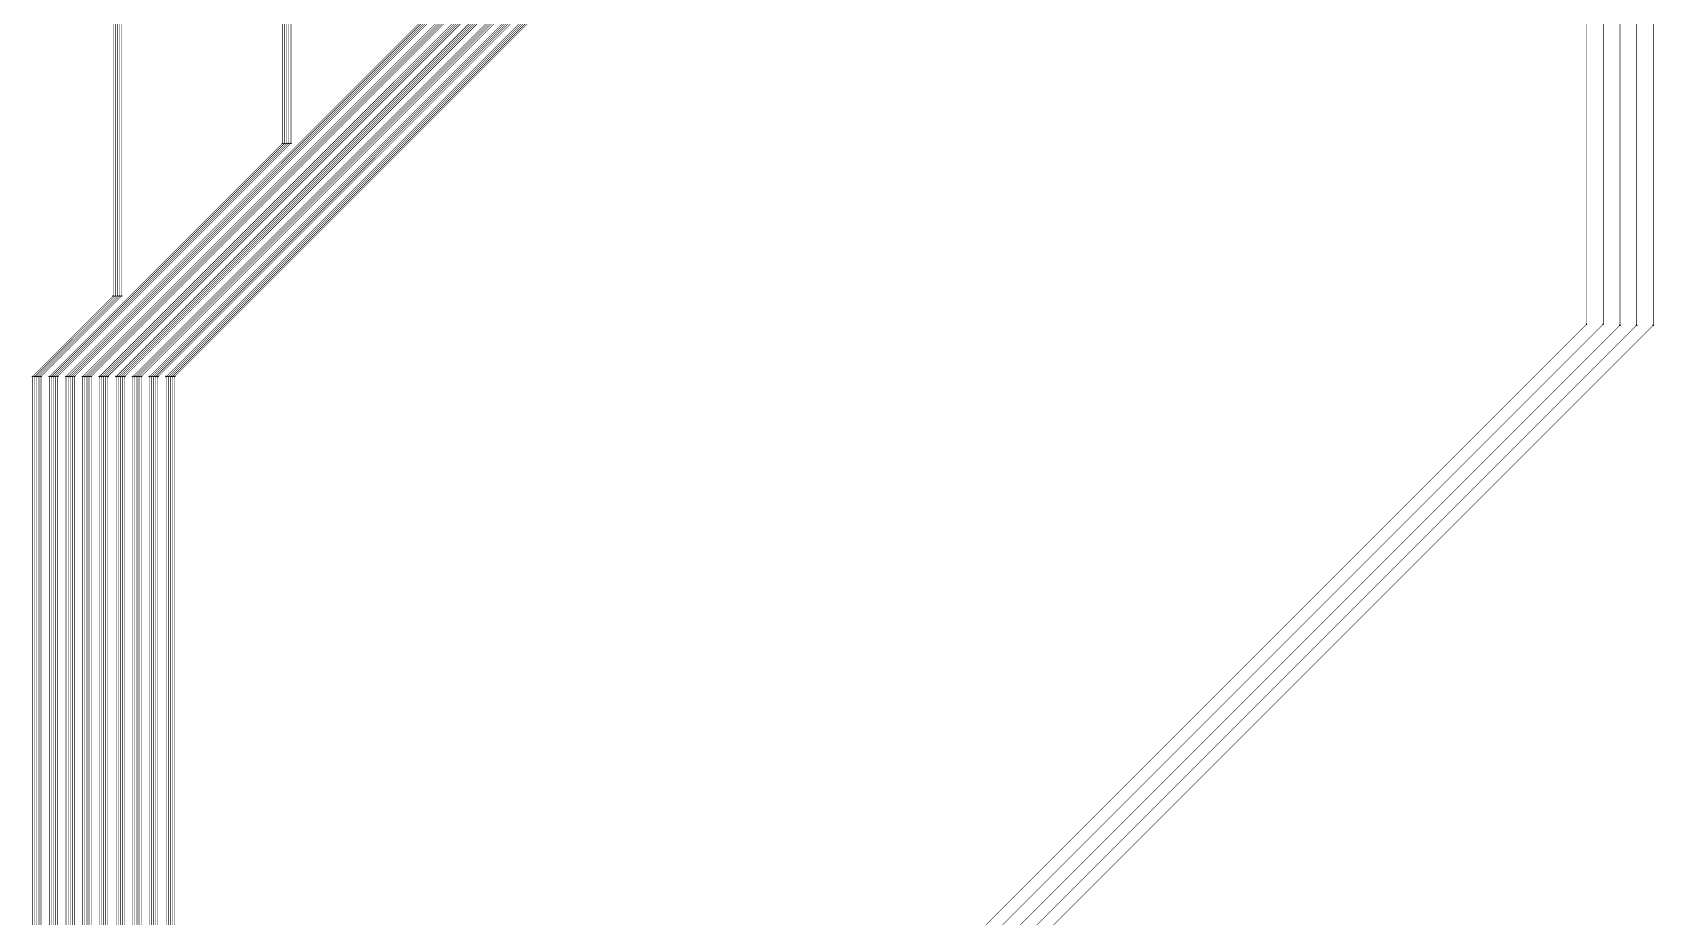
# Model space of a CAD drawing. Extents: x -21730 to 22170, y -18094 to 18606.
# Drawn here: x 294 to 10006, y 2498 to 7795 of the extents above; entities that cross this region are included whole.
import ezdxf

# ---------------------------------------------------------------- set-up
doc = ezdxf.new("R2010")
doc.units = 0
doc.layers.add('L0D0_0', color=1, linetype='CONTINUOUS')

msp = doc.modelspace()

# ---------------------------------------------------------------- linework, layer by layer
at = {"layer": 'L0D0_0', "const_width": 3}
for points in [[(9705, 6047.5), (9705, 18471)], [(9805, 6041), (9805, 18541)], [(9605, 6047.5), (9605, 18371)], [(9905, 6041), (9905, 18441)], [(790, 6216), (790, 18334.5)], [(1805, 7131), (1805, 18319.5)], [(10005, 6041), (10005, 18341)], [(777.5, 6216), (777.5, 18198.5)], [(1792.5, 7131), (1792.5, 18183.5)], [(802.5, 6216), (802.5, 18013.5)], [(815, 6216), (815, 18013.5)], [(827.5, 6216), (827.5, 18013.5)], [(1817.5, 7131), (1817.5, 18013.5)], [(1830, 7131), (1830, 18013.5)], [(1842.5, 7131), (1842.5, 18013.5)], [(1095, 5733.5), (8780, 13418.5)], [(1107.5, 5733.5), (8792.5, 13418.5)], [(1120, 5733.5), (8805, 13418.5)], [(1132.5, 5733.5), (8817.5, 13418.5)], [(1145, 5733.5), (8830, 13418.5)], [(995, 5733.5), (7787.5, 12526)], [(1007.5, 5733.5), (7800, 12526)], [(1020, 5733.5), (7812.5, 12526)], [(1032.5, 5733.5), (7825, 12526)], [(1045, 5733.5), (7837.5, 12526)], [(895, 5733.5), (6832.6, 11671.1)], [(907.5, 5733.5), (6845.1, 11671.1)], [(920, 5733.5), (6857.6, 11671.1)], [(932.5, 5733.5), (6870.1, 11671.1)], [(945, 5733.5), (6882.6, 11671.1)], [(795, 5733.5), (5795, 10733.5)], [(807.5, 5733.5), (5807.5, 10733.5)], [(820, 5733.5), (5820, 10733.5)], [(832.5, 5733.5), (5832.5, 10733.5)], [(845, 5733.5), (5845, 10733.5)], [(695, 5733.5), (4800, 9838.5)], [(707.5, 5733.5), (4812.5, 9838.5)], [(720, 5733.5), (4825, 9838.5)], [(732.5, 5733.5), (4837.5, 9838.5)], [(745, 5733.5), (4850, 9838.5)], [(595, 5733.5), (3795, 8933.5)], [(607.5, 5733.5), (3807.5, 8933.5)], [(620, 5733.5), (3820, 8933.5)], [(632.5, 5733.5), (3832.5, 8933.5)], [(645, 5733.5), (3845, 8933.5)], [(495, 5733.5), (2772.5, 8011)], [(507.5, 5733.5), (2785, 8011)], [(520, 5733.5), (2797.5, 8011)], [(532.5, 5733.5), (2810, 8011)], [(545, 5733.5), (2822.5, 8011)], [(395, 5733.5), (1792.5, 7131)], [(407.5, 5733.5), (1805, 7131)], [(420, 5733.5), (1817.5, 7131)], [(432.5, 5733.5), (1830, 7131)], [(445, 5733.5), (1842.5, 7131)], [(295, 5733.5), (777.5, 6216)], [(307.5, 5733.5), (790, 6216)], [(320, 5733.5), (802.5, 6216)], [(332.5, 5733.5), (815, 6216)], [(345, 5733.5), (827.5, 6216)], [(1170, -2387.5), (9605, 6047.5)], [(1170, -2487.5), (9705, 6047.5)], [(1170, -2794), (10005, 6041)], [(1170, -2694), (9905, 6041)], [(1170, -2594), (9805, 6041)], [(295, -2369), (295, 5733.5)], [(307.5, -2456.5), (307.5, 5733.5)], [(320, -2544), (320, 5733.5)], [(332.5, -2631.5), (332.5, 5733.5)], [(345, -2719), (345, 5733.5)], [(395, -2369), (395, 5733.5)], [(407.5, -2456.5), (407.5, 5733.5)], [(420, -2544), (420, 5733.5)], [(432.5, -2631.5), (432.5, 5733.5)], [(445, -2719), (445, 5733.5)], [(495, -2369), (495, 5733.5)], [(507.5, -2456.5), (507.5, 5733.5)], [(520, -2544), (520, 5733.5)], [(532.5, -2631.5), (532.5, 5733.5)], [(545, -2719), (545, 5733.5)], [(595, -2369), (595, 5733.5)], [(607.5, -2456.5), (607.5, 5733.5)], [(620, -2544), (620, 5733.5)], [(632.5, -2631.5), (632.5, 5733.5)], [(645, -2719), (645, 5733.5)], [(695, -2369), (695, 5733.5)], [(707.5, -2456.5), (707.5, 5733.5)], [(720, -2544), (720, 5733.5)], [(732.5, -2631.5), (732.5, 5733.5)], [(745, -2719), (745, 5733.5)], [(795, -2369), (795, 5733.5)], [(807.5, -2456.5), (807.5, 5733.5)], [(820, -2544), (820, 5733.5)], [(832.5, -2631.5), (832.5, 5733.5)], [(845, -2719), (845, 5733.5)], [(895, -2369), (895, 5733.5)], [(907.5, -2456.5), (907.5, 5733.5)], [(920, -2544), (920, 5733.5)], [(932.5, -2631.5), (932.5, 5733.5)], [(945, -2719), (945, 5733.5)], [(995, -2369), (995, 5733.5)], [(1007.5, -2456.5), (1007.5, 5733.5)], [(1020, -2544), (1020, 5733.5)], [(1032.5, -2631.5), (1032.5, 5733.5)], [(1045, -2719), (1045, 5733.5)], [(1095, -2369), (1095, 5733.5)], [(1107.5, -2456.5), (1107.5, 5733.5)], [(1120, -2544), (1120, 5733.5)], [(1132.5, -2631.5), (1132.5, 5733.5)], [(1145, -2719), (1145, 5733.5)]]:
    msp.add_lwpolyline(points, dxfattribs=at)
at = {"layer": 'L0D0_0'}
for points in [[(1792.5, 7129.3), (1791.1, 7130.2), (1791.1, 7131.8), (1792.5, 7132.7), (1794, 7131.8), (1794, 7130.2)], [(1792.5, 7129.3), (1791.1, 7130.2), (1791.1, 7131.8), (1792.5, 7132.7), (1794, 7131.8), (1794, 7130.2)], [(1805, 7129.3), (1803.5, 7130.2), (1803.5, 7131.8), (1805, 7132.7), (1806.4, 7131.8), (1806.4, 7130.2)], [(1805, 7129.3), (1803.5, 7130.2), (1803.5, 7131.8), (1805, 7132.7), (1806.4, 7131.8), (1806.4, 7130.2)], [(1817.5, 7129.3), (1816.1, 7130.2), (1816.1, 7131.8), (1817.5, 7132.7), (1819, 7131.8), (1819, 7130.2)], [(1817.5, 7129.3), (1816.1, 7130.2), (1816.1, 7131.8), (1817.5, 7132.7), (1819, 7131.8), (1819, 7130.2)], [(1830, 7129.3), (1828.5, 7130.2), (1828.5, 7131.8), (1830, 7132.7), (1831.4, 7131.8), (1831.4, 7130.2)], [(1830, 7129.3), (1828.5, 7130.2), (1828.5, 7131.8), (1830, 7132.7), (1831.4, 7131.8), (1831.4, 7130.2)], [(1842.5, 7129.3), (1841.1, 7130.2), (1841.1, 7131.8), (1842.5, 7132.7), (1844, 7131.8), (1844, 7130.2)], [(1842.5, 7129.3), (1841.1, 7130.2), (1841.1, 7131.8), (1842.5, 7132.7), (1844, 7131.8), (1844, 7130.2)], [(777.5, 6214.3), (776, 6215.2), (776, 6216.8), (777.5, 6217.7), (778.9, 6216.8), (778.9, 6215.2)], [(777.5, 6214.3), (776, 6215.2), (776, 6216.8), (777.5, 6217.7), (778.9, 6216.8), (778.9, 6215.2)], [(790, 6214.3), (788.5, 6215.2), (788.5, 6216.8), (790, 6217.7), (791.4, 6216.8), (791.4, 6215.2)], [(790, 6214.3), (788.5, 6215.2), (788.5, 6216.8), (790, 6217.7), (791.4, 6216.8), (791.4, 6215.2)], [(802.5, 6214.3), (801.1, 6215.2), (801.1, 6216.8), (802.5, 6217.7), (804, 6216.8), (804, 6215.2)], [(802.5, 6214.3), (801.1, 6215.2), (801.1, 6216.8), (802.5, 6217.7), (804, 6216.8), (804, 6215.2)], [(815, 6214.3), (813.5, 6215.2), (813.5, 6216.8), (815, 6217.7), (816.4, 6216.8), (816.4, 6215.2)], [(815, 6214.3), (813.5, 6215.2), (813.5, 6216.8), (815, 6217.7), (816.4, 6216.8), (816.4, 6215.2)], [(827.5, 6214.3), (826.1, 6215.2), (826.1, 6216.8), (827.5, 6217.7), (829, 6216.8), (829, 6215.2)], [(827.5, 6214.3), (826.1, 6215.2), (826.1, 6216.8), (827.5, 6217.7), (829, 6216.8), (829, 6215.2)], [(9605, 6045.8), (9603.6, 6046.7), (9603.6, 6048.3), (9605, 6049.2), (9606.5, 6048.3), (9606.5, 6046.7)], [(9605, 6045.8), (9603.6, 6046.7), (9603.6, 6048.3), (9605, 6049.2), (9606.5, 6048.3), (9606.5, 6046.7)], [(9705, 6045.8), (9703.6, 6046.7), (9703.6, 6048.3), (9705, 6049.2), (9706.5, 6048.3), (9706.5, 6046.7)], [(9705, 6045.8), (9703.6, 6046.7), (9703.6, 6048.3), (9705, 6049.2), (9706.5, 6048.3), (9706.5, 6046.7)], [(9805, 6039.3), (9803.6, 6040.2), (9803.6, 6041.8), (9805, 6042.7), (9806.5, 6041.8), (9806.5, 6040.2)], [(9805, 6039.3), (9803.6, 6040.2), (9803.6, 6041.8), (9805, 6042.7), (9806.5, 6041.8), (9806.5, 6040.2)], [(9905, 6039.3), (9903.6, 6040.2), (9903.6, 6041.8), (9905, 6042.7), (9906.5, 6041.8), (9906.5, 6040.2)], [(9905, 6039.3), (9903.6, 6040.2), (9903.6, 6041.8), (9905, 6042.7), (9906.5, 6041.8), (9906.5, 6040.2)], [(10005, 6039.3), (10003.6, 6040.2), (10003.6, 6041.8), (10005, 6042.7), (10006.5, 6041.8), (10006.5, 6040.2)], [(10005, 6039.3), (10003.6, 6040.2), (10003.6, 6041.8), (10005, 6042.7), (10006.5, 6041.8), (10006.5, 6040.2)], [(295, 5731.8), (293.5, 5732.7), (293.5, 5734.3), (295, 5735.2), (296.4, 5734.3), (296.4, 5732.7)], [(295, 5731.8), (293.5, 5732.7), (293.5, 5734.3), (295, 5735.2), (296.4, 5734.3), (296.4, 5732.7)], [(307.5, 5731.8), (306, 5732.7), (306, 5734.3), (307.5, 5735.2), (308.9, 5734.3), (308.9, 5732.7)], [(307.5, 5731.8), (306, 5732.7), (306, 5734.3), (307.5, 5735.2), (308.9, 5734.3), (308.9, 5732.7)], [(320, 5731.8), (318.6, 5732.7), (318.6, 5734.3), (320, 5735.2), (321.5, 5734.3), (321.5, 5732.7)], [(320, 5731.8), (318.6, 5732.7), (318.6, 5734.3), (320, 5735.2), (321.5, 5734.3), (321.5, 5732.7)], [(332.5, 5731.8), (331, 5732.7), (331, 5734.3), (332.5, 5735.2), (333.9, 5734.3), (333.9, 5732.7)], [(332.5, 5731.8), (331, 5732.7), (331, 5734.3), (332.5, 5735.2), (333.9, 5734.3), (333.9, 5732.7)], [(345, 5731.8), (343.6, 5732.7), (343.6, 5734.3), (345, 5735.2), (346.5, 5734.3), (346.5, 5732.7)], [(345, 5731.8), (343.6, 5732.7), (343.6, 5734.3), (345, 5735.2), (346.5, 5734.3), (346.5, 5732.7)], [(395, 5731.8), (393.6, 5732.7), (393.6, 5734.3), (395, 5735.2), (396.5, 5734.3), (396.5, 5732.7)], [(395, 5731.8), (393.6, 5732.7), (393.6, 5734.3), (395, 5735.2), (396.5, 5734.3), (396.5, 5732.7)], [(407.5, 5731.8), (406, 5732.7), (406, 5734.3), (407.5, 5735.2), (408.9, 5734.3), (408.9, 5732.7)], [(407.5, 5731.8), (406, 5732.7), (406, 5734.3), (407.5, 5735.2), (408.9, 5734.3), (408.9, 5732.7)], [(420, 5731.8), (418.6, 5732.7), (418.6, 5734.3), (420, 5735.2), (421.5, 5734.3), (421.5, 5732.7)], [(420, 5731.8), (418.6, 5732.7), (418.6, 5734.3), (420, 5735.2), (421.5, 5734.3), (421.5, 5732.7)], [(432.5, 5731.8), (431, 5732.7), (431, 5734.3), (432.5, 5735.2), (433.9, 5734.3), (433.9, 5732.7)], [(432.5, 5731.8), (431, 5732.7), (431, 5734.3), (432.5, 5735.2), (433.9, 5734.3), (433.9, 5732.7)], [(445, 5731.8), (443.5, 5732.7), (443.5, 5734.3), (445, 5735.2), (446.5, 5734.3), (446.5, 5732.7)], [(445, 5731.8), (443.5, 5732.7), (443.5, 5734.3), (445, 5735.2), (446.5, 5734.3), (446.5, 5732.7)], [(495, 5731.8), (493.6, 5732.7), (493.6, 5734.3), (495, 5735.2), (496.5, 5734.3), (496.5, 5732.7)], [(495, 5731.8), (493.6, 5732.7), (493.6, 5734.3), (495, 5735.2), (496.5, 5734.3), (496.5, 5732.7)], [(507.5, 5731.8), (506, 5732.7), (506, 5734.3), (507.5, 5735.2), (508.9, 5734.3), (508.9, 5732.7)], [(507.5, 5731.8), (506, 5732.7), (506, 5734.3), (507.5, 5735.2), (508.9, 5734.3), (508.9, 5732.7)], [(520, 5731.8), (518.6, 5732.7), (518.6, 5734.3), (520, 5735.2), (521.5, 5734.3), (521.5, 5732.7)], [(520, 5731.8), (518.6, 5732.7), (518.6, 5734.3), (520, 5735.2), (521.5, 5734.3), (521.5, 5732.7)], [(532.5, 5731.8), (531, 5732.7), (531, 5734.3), (532.5, 5735.2), (533.9, 5734.3), (533.9, 5732.7)], [(532.5, 5731.8), (531, 5732.7), (531, 5734.3), (532.5, 5735.2), (533.9, 5734.3), (533.9, 5732.7)], [(545, 5731.8), (543.5, 5732.7), (543.5, 5734.3), (545, 5735.2), (546.4, 5734.3), (546.4, 5732.7)], [(545, 5731.8), (543.5, 5732.7), (543.5, 5734.3), (545, 5735.2), (546.4, 5734.3), (546.4, 5732.7)], [(595, 5731.8), (593.6, 5732.7), (593.6, 5734.3), (595, 5735.2), (596.5, 5734.3), (596.5, 5732.7)], [(595, 5731.8), (593.6, 5732.7), (593.6, 5734.3), (595, 5735.2), (596.5, 5734.3), (596.5, 5732.7)], [(607.5, 5731.8), (606, 5732.7), (606, 5734.3), (607.5, 5735.2), (608.9, 5734.3), (608.9, 5732.7)], [(607.5, 5731.8), (606, 5732.7), (606, 5734.3), (607.5, 5735.2), (608.9, 5734.3), (608.9, 5732.7)], [(620, 5731.8), (618.6, 5732.7), (618.6, 5734.3), (620, 5735.2), (621.5, 5734.3), (621.5, 5732.7)], [(620, 5731.8), (618.6, 5732.7), (618.6, 5734.3), (620, 5735.2), (621.5, 5734.3), (621.5, 5732.7)], [(632.5, 5731.8), (631.1, 5732.7), (631.1, 5734.3), (632.5, 5735.2), (634, 5734.3), (634, 5732.7)], [(632.5, 5731.8), (631.1, 5732.7), (631.1, 5734.3), (632.5, 5735.2), (634, 5734.3), (634, 5732.7)], [(645, 5731.8), (643.5, 5732.7), (643.5, 5734.3), (645, 5735.2), (646.4, 5734.3), (646.4, 5732.7)], [(645, 5731.8), (643.5, 5732.7), (643.5, 5734.3), (645, 5735.2), (646.4, 5734.3), (646.4, 5732.7)], [(695, 5731.8), (693.6, 5732.7), (693.6, 5734.3), (695, 5735.2), (696.5, 5734.3), (696.5, 5732.7)], [(695, 5731.8), (693.6, 5732.7), (693.6, 5734.3), (695, 5735.2), (696.5, 5734.3), (696.5, 5732.7)], [(707.5, 5731.8), (706, 5732.7), (706, 5734.3), (707.5, 5735.2), (708.9, 5734.3), (708.9, 5732.7)], [(707.5, 5731.8), (706, 5732.7), (706, 5734.3), (707.5, 5735.2), (708.9, 5734.3), (708.9, 5732.7)], [(720, 5731.8), (718.6, 5732.7), (718.6, 5734.3), (720, 5735.2), (721.5, 5734.3), (721.5, 5732.7)], [(720, 5731.8), (718.6, 5732.7), (718.6, 5734.3), (720, 5735.2), (721.5, 5734.3), (721.5, 5732.7)], [(732.5, 5731.8), (731.1, 5732.7), (731.1, 5734.3), (732.5, 5735.2), (734, 5734.3), (734, 5732.7)], [(732.5, 5731.8), (731.1, 5732.7), (731.1, 5734.3), (732.5, 5735.2), (734, 5734.3), (734, 5732.7)], [(745, 5731.8), (743.5, 5732.7), (743.5, 5734.3), (745, 5735.2), (746.4, 5734.3), (746.4, 5732.7)], [(745, 5731.8), (743.5, 5732.7), (743.5, 5734.3), (745, 5735.2), (746.4, 5734.3), (746.4, 5732.7)], [(795, 5731.8), (793.6, 5732.7), (793.6, 5734.3), (795, 5735.2), (796.5, 5734.3), (796.5, 5732.7)], [(795, 5731.8), (793.6, 5732.7), (793.6, 5734.3), (795, 5735.2), (796.5, 5734.3), (796.5, 5732.7)], [(807.5, 5731.8), (806, 5732.7), (806, 5734.3), (807.5, 5735.2), (808.9, 5734.3), (808.9, 5732.7)], [(807.5, 5731.8), (806, 5732.7), (806, 5734.3), (807.5, 5735.2), (808.9, 5734.3), (808.9, 5732.7)], [(820, 5731.8), (818.6, 5732.7), (818.6, 5734.3), (820, 5735.2), (821.5, 5734.3), (821.5, 5732.7)], [(820, 5731.8), (818.6, 5732.7), (818.6, 5734.3), (820, 5735.2), (821.5, 5734.3), (821.5, 5732.7)], [(832.5, 5731.8), (831.1, 5732.7), (831.1, 5734.3), (832.5, 5735.2), (834, 5734.3), (834, 5732.7)], [(832.5, 5731.8), (831.1, 5732.7), (831.1, 5734.3), (832.5, 5735.2), (834, 5734.3), (834, 5732.7)], [(845, 5731.8), (843.5, 5732.7), (843.5, 5734.3), (845, 5735.2), (846.4, 5734.3), (846.4, 5732.7)], [(845, 5731.8), (843.5, 5732.7), (843.5, 5734.3), (845, 5735.2), (846.4, 5734.3), (846.4, 5732.7)], [(895, 5731.8), (893.6, 5732.7), (893.6, 5734.3), (895, 5735.2), (896.5, 5734.3), (896.5, 5732.7)], [(895, 5731.8), (893.6, 5732.7), (893.6, 5734.3), (895, 5735.2), (896.5, 5734.3), (896.5, 5732.7)], [(907.5, 5731.8), (906, 5732.7), (906, 5734.3), (907.5, 5735.2), (908.9, 5734.3), (908.9, 5732.7)], [(907.5, 5731.8), (906, 5732.7), (906, 5734.3), (907.5, 5735.2), (908.9, 5734.3), (908.9, 5732.7)], [(920, 5731.8), (918.6, 5732.7), (918.6, 5734.3), (920, 5735.2), (921.5, 5734.3), (921.5, 5732.7)], [(920, 5731.8), (918.6, 5732.7), (918.6, 5734.3), (920, 5735.2), (921.5, 5734.3), (921.5, 5732.7)], [(932.5, 5731.8), (931.1, 5732.7), (931.1, 5734.3), (932.5, 5735.2), (934, 5734.3), (934, 5732.7)], [(932.5, 5731.8), (931.1, 5732.7), (931.1, 5734.3), (932.5, 5735.2), (934, 5734.3), (934, 5732.7)], [(945, 5731.8), (943.5, 5732.7), (943.5, 5734.3), (945, 5735.2), (946.4, 5734.3), (946.4, 5732.7)], [(945, 5731.8), (943.5, 5732.7), (943.5, 5734.3), (945, 5735.2), (946.4, 5734.3), (946.4, 5732.7)], [(995, 5731.8), (993.6, 5732.7), (993.6, 5734.3), (995, 5735.2), (996.5, 5734.3), (996.5, 5732.7)], [(995, 5731.8), (993.6, 5732.7), (993.6, 5734.3), (995, 5735.2), (996.5, 5734.3), (996.5, 5732.7)], [(1007.5, 5731.8), (1006, 5732.7), (1006, 5734.3), (1007.5, 5735.2), (1008.9, 5734.3), (1008.9, 5732.7)], [(1007.5, 5731.8), (1006, 5732.7), (1006, 5734.3), (1007.5, 5735.2), (1008.9, 5734.3), (1008.9, 5732.7)], [(1020, 5731.8), (1018.6, 5732.7), (1018.6, 5734.3), (1020, 5735.2), (1021.5, 5734.3), (1021.5, 5732.7)], [(1020, 5731.8), (1018.6, 5732.7), (1018.6, 5734.3), (1020, 5735.2), (1021.5, 5734.3), (1021.5, 5732.7)], [(1032.5, 5731.8), (1031.1, 5732.7), (1031.1, 5734.3), (1032.5, 5735.2), (1034, 5734.3), (1034, 5732.7)], [(1032.5, 5731.8), (1031.1, 5732.7), (1031.1, 5734.3), (1032.5, 5735.2), (1034, 5734.3), (1034, 5732.7)], [(1045, 5731.8), (1043.5, 5732.7), (1043.5, 5734.3), (1045, 5735.2), (1046.4, 5734.3), (1046.4, 5732.7)], [(1045, 5731.8), (1043.5, 5732.7), (1043.5, 5734.3), (1045, 5735.2), (1046.4, 5734.3), (1046.4, 5732.7)], [(1095, 5731.8), (1093.6, 5732.7), (1093.6, 5734.3), (1095, 5735.2), (1096.5, 5734.3), (1096.5, 5732.7)], [(1095, 5731.8), (1093.6, 5732.7), (1093.6, 5734.3), (1095, 5735.2), (1096.5, 5734.3), (1096.5, 5732.7)], [(1107.5, 5731.8), (1106, 5732.7), (1106, 5734.3), (1107.5, 5735.2), (1108.9, 5734.3), (1108.9, 5732.7)], [(1107.5, 5731.8), (1106, 5732.7), (1106, 5734.3), (1107.5, 5735.2), (1108.9, 5734.3), (1108.9, 5732.7)], [(1120, 5731.8), (1118.5, 5732.7), (1118.5, 5734.3), (1120, 5735.2), (1121.4, 5734.3), (1121.4, 5732.7)], [(1120, 5731.8), (1118.5, 5732.7), (1118.5, 5734.3), (1120, 5735.2), (1121.4, 5734.3), (1121.4, 5732.7)], [(1132.5, 5731.8), (1131.1, 5732.7), (1131.1, 5734.3), (1132.5, 5735.2), (1134, 5734.3), (1134, 5732.7)], [(1132.5, 5731.8), (1131.1, 5732.7), (1131.1, 5734.3), (1132.5, 5735.2), (1134, 5734.3), (1134, 5732.7)], [(1145, 5731.8), (1143.5, 5732.7), (1143.5, 5734.3), (1145, 5735.2), (1146.4, 5734.3), (1146.4, 5732.7)], [(1145, 5731.8), (1143.5, 5732.7), (1143.5, 5734.3), (1145, 5735.2), (1146.4, 5734.3), (1146.4, 5732.7)]]:
    msp.add_lwpolyline(points, close=True, dxfattribs=at)

doc.saveas('drawing.dxf')
